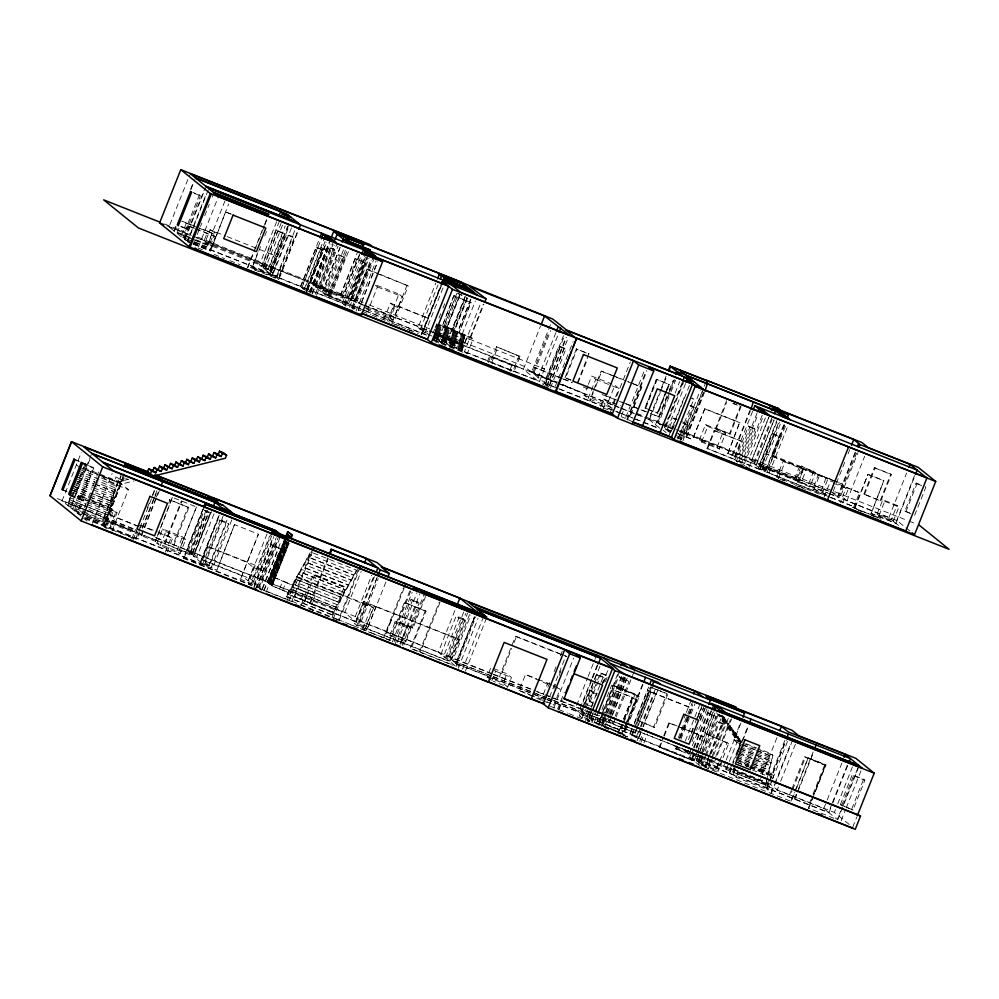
<?xml version="1.0" encoding="UTF-8"?>
<svg xmlns="http://www.w3.org/2000/svg" width="999" height="999" viewBox="0 0 999 999"><rect width="100%" height="100%" fill="white"/><g stroke="black" fill="none" stroke-linecap="round" stroke-linejoin="round"><path stroke-width="0.75" stroke-dasharray="5 3.75" d="M461.076 351.486L464.523 335.514L440.671 326.074M733.978 767.582L732.904 772.065L765.396 784.927L772.776 755.157M737.587 752.622L740.284 742.294M70.342 496.653L67.745 505.407L82.105 511.151M106.119 520.591L116.908 484.103M190.222 237.512L173.988 230.931L168.993 226.898L189.623 175.087M85.09 513.461L70.267 507.442L62.075 500.824L81.381 452.297M173.988 230.931L176.286 225.175M190.597 189.198L193.469 181.993M176.086 226.923L174.363 231.231L184.565 239.473L191.771 242.332M190.971 189.498L194.98 179.42M84.091 509.79L106.98 518.918L108.117 515.072L69.743 499.887L70.167 497.852L85.951 504.158M67.895 505.531L69.743 499.887M85.277 463.536L86.264 464.335L74.201 494.642L73.214 493.843L85.277 463.536L81.019 461.85M193.132 239.61L177.098 232.979L179.196 227.71M70.267 507.442L91.221 454.782M89.898 459.353L70.642 507.742L80.981 516.096M181.556 235.127L186.276 223.264L181.818 221.129L197.74 227.297M86.963 498.701L78.434 495.329L72.802 509.49L108.129 523.963L113.761 509.802L92.657 500.949M199.35 194.93L200.412 195.792L187.125 229.183L186.064 228.309L199.35 194.93L193.057 192.445M78.434 495.329L79.633 496.291L74.001 510.464L85.377 514.96M192.42 241.446L183.004 237.3L187.712 225.437L194.718 228.209M92.557 467.257L93.694 468.181L81.194 499.575L80.07 498.663L92.557 467.257L81.219 462.774M184.016 238.112L188.736 226.261L187.712 225.437M184.565 239.473L205.182 187.662M191.558 243.356L184.915 239.772L205.544 187.949M81.094 514.473L76.911 512.812L82.555 498.651L83.616 499.512L77.972 513.673L80.757 514.772M187.263 241.658L206.156 194.168M208.192 190.097L187.575 241.92L191.87 243.619M81.543 514.672L83.804 508.978M84.378 507.554L86.076 503.296M88.337 497.602L90.035 493.331M92.87 486.213L96.266 477.672M96.841 476.248L98.539 471.978M197.265 234.528L201.848 223.014M204.72 215.821L209.303 204.308M212.163 197.115L213.886 192.795M198.439 246.89L218.481 196.516M207.867 231.231L212.312 233.366L207.592 245.23L203.147 243.094L207.867 231.231L199.176 227.859M92.32 523.376L112.175 473.514M224.987 200.899L207.717 244.28L205.132 242.195L210.065 229.82L225.749 236.026M124.288 477.909L123.077 480.944L115.984 476.96L114.773 479.995L117.782 482.417L116.071 488.186L96.029 480.182M214.323 235.964L215.347 236.788L210.627 248.651L209.603 247.827L214.323 235.964L196.116 228.759M123.826 476.585L106.269 520.716L103.297 518.319L119.843 476.735M231.381 214.161L225.624 211.888L210.489 250.986L228.659 203.983M103.796 518.668L121.641 473.838M109.828 509.315L115.36 489.985M120.23 478.633L121.029 476.61M103.197 525.986L123.913 473.751M122.702 477.559L105.707 520.267L192.083 554.445L209.078 511.75M108.117 515.072L108.541 513.036M106.556 528.696L104.158 526.76L121.254 483.816M106.93 523.001L112.562 508.828M115.971 511.875L117.02 512.724L111.389 526.898L110.327 526.036L115.971 511.875L71.304 494.006M111.9 531.131L128.421 489.61L120.292 483.029L100.712 475.287L108.841 481.855L128.421 489.61M131.743 538.861L135.502 529.42M133.017 539.885L136.763 530.444M147.39 507.754L149.088 503.484M152.485 494.942L154.758 489.248M139.872 527.922L151.96 497.552M152.535 496.103L155.994 487.425M139.798 531.705L136.651 539.622L135.689 538.836L138.312 532.242M138.836 530.931L140.409 526.972L141.371 527.747M142.145 527.847L158.254 487.35M142.445 528.209L153.771 499.75M154.333 498.326L157.168 491.208M247.402 267.557L264.011 225.811M264.585 224.375L266.883 218.619M141.046 535.452L155.782 498.451M156.344 497.027L158.616 491.333M247.764 267.844L254.633 250.574M255.207 249.126L262.075 231.855M262.65 230.419L264.373 226.099M264.947 224.663L267.233 218.906M141.421 535.751L159.553 490.209M365.472 257.205L346.004 306.131L342.295 303.134L252.21 267.495L257.617 252.847M252.21 267.495L261.363 244.48M264.797 235.839L266.521 231.531M276.611 221.716L259.428 264.897L261.763 266.783L268.444 269.43L282.992 232.867L276.311 230.22L261.763 266.783M261.376 266.471L279.133 221.853M168.769 502.959L169.917 500.074L169.143 499.45L188.836 507.567L173.913 545.079L173.127 544.443L188.062 506.93M288.524 225.649L269.63 273.139L262.962 267.757L277.51 231.206L276.311 230.22M263.299 268.019L281.056 223.414M172.39 497.315L155.382 541.283L172.39 497.315L196.466 506.993L179.083 550.661L196.466 506.993M268.444 269.43L265.746 267.245L282.929 224.063M156.893 543.119L162.537 528.958L182.467 536.838L185.714 539.472L180.082 553.633L160.152 545.754L156.893 543.119L176.823 551.011L180.082 553.633M268.069 269.118L285.252 225.949M160.152 545.754L165.784 531.58L162.537 528.958M277.198 276.498L270.741 273.951L286.551 234.216L293.007 236.775L277.198 276.498L269.655 270.404L284.203 233.841L282.992 232.867M269.98 270.667L287.737 226.049M270.741 273.951L270.217 273.514L288.536 227.46M205.132 242.195L272.44 268.931L277.098 256.343M164.448 543.506L181.431 500.811M164.997 543.956L181.993 501.261M291.458 227.909L272.552 275.412L272.028 274.987L287.837 235.252L286.551 234.216M165.397 552.172L171.291 537.35L158.679 532.355M276.673 276.074L295.005 230.02M167.208 551.848L172.565 538.374L171.291 537.35M374.588 257.467L353.971 309.29L349.95 306.044L278.484 277.535L294.293 237.812L293.007 236.775M279.008 277.972L297.914 230.469M279.333 278.221L298.226 230.732M176.823 551.011L182.467 536.838M271.716 535.901L251.885 585.714L183.991 558.453L183.391 557.966L203.784 506.73M188.062 551.198L204.345 510.277L208.679 511.988L192.395 552.909L188.062 551.198L186.813 550.187L203.247 508.916M183.991 558.453L204.383 507.217M192.083 554.445L189.435 552.297L205.719 511.388L204.345 510.277M190.047 552.797L207.03 510.089M192.395 552.909L191.146 551.898L207.58 510.626M213.961 513.911L196.978 556.605L193.769 554.02L210.052 513.099L208.679 511.988M300.424 286.576L319.33 239.073M210.989 512.212L193.431 556.331L200.899 562.375L209.503 565.771L226.723 522.514L218.119 519.105L200.899 562.375M300.711 286.8L316.483 247.178L322.29 249.475L323.226 250.225L307.455 289.86L310.214 292.083L327.073 249.688L321.266 247.39L304.395 289.785L301.648 287.562L317.42 247.927L316.483 247.178M194.38 554.507L211.363 511.813M301.873 287.737L320.766 240.247M304.058 289.51L324.101 239.136M325.137 241.371L306.531 289.111L322.29 249.475M306.206 291.246L323.077 248.851L321.266 247.39M306.581 291.546L326.049 242.607M307.68 290.035L326.573 242.545M200.362 561.938L218.494 516.396M219.268 515.197L201.661 559.44L209.503 565.771M207.829 546.815L247.015 562.325L253.409 567.482L262.65 571.141L255.394 565.284L206.968 546.116L207.829 546.815L202.535 560.139L241.721 575.649L248.102 580.806L257.342 584.465L250.087 578.608L178.709 550.362M309.465 291.983L329.52 241.608M313.386 285.377L328.683 246.928L333.903 248.988L318.606 287.437L313.386 285.377L312.5 284.653L329.108 242.919M309.865 291.808L329.345 242.869M223.027 516.296L203.771 564.697L202.735 563.861L219.955 520.591L218.119 519.105M310.714 292.982L330.182 244.043M312.013 293.544L330.132 248.089L328.683 246.928M312.387 293.843L332.43 243.469M204.42 565.222L223.676 516.833M315.959 287.45L333.142 244.268M315.272 294.28L334.69 245.267M208.966 565.347L227.098 519.805M316.521 295.279L337.138 243.469M359.727 254.795L342.545 297.977L320.055 288.611L335.352 250.162L333.903 248.988M320.879 289.273L338.062 246.091M231.818 519.855L212.562 568.256L211.338 567.257L228.559 524L226.723 522.514M322.115 292.42L339.86 247.802M340.284 247.103L323.102 290.272L329.258 295.254L347.59 249.201M343.831 256.718L328.446 295.367L323.177 293.281L338.561 254.633L343.831 256.718L345.092 257.742L329.707 296.391L427.622 335.427M364.46 310.564L324.438 294.305L339.822 255.657L338.561 254.633M325.474 295.142L343.793 249.076M234.503 524.55L216.958 570.179L234.503 524.55L258.404 534.203L240.397 579.457L258.404 534.203M328.446 295.367L327.734 294.792L346.066 248.739M330.394 296.94L348.713 250.886M312.5 284.653L342.907 296.691L340.559 294.792L357.167 253.047M355.294 258.654L340.834 295.005L349.638 298.489L364.098 262.138L355.294 258.654L365.384 263.174L350.911 299.525L342.108 296.041L356.581 259.69M359.428 254.545L342.545 297.977M342.295 303.134L361.188 255.644M343.831 304.383L363.886 254.008M345.03 305.344L365.072 254.97M363.024 304.545L351.461 299.962L348.751 297.777L364.785 257.48M367.033 256.893L349.051 303.234L367.382 257.18M351.461 299.962L368.069 258.229M349.575 307.13L369.056 258.192M378.484 273.689L367.02 269.143L354.22 301.311L365.347 306.169M351.798 307.53L370.704 260.04M352.048 309.116L371.528 260.19M355.319 302.197L368.119 270.03L367.02 269.143M352.984 308.491L373.201 257.742M248.102 580.806L253.409 567.482M266.995 533.966L247.74 582.367L250.324 584.452L269.58 536.063M356.119 311.026L376.173 260.652M250.087 578.608L255.394 565.284M358.142 310.414L377.035 262.912M358.379 310.602L377.859 261.676M250.924 584.939L271.316 533.703M279.146 535.264L258.179 587.936L254.245 584.74L273.501 536.351M253.821 587.275L273.651 537.462M254.146 587.549L271.278 544.492L280.457 548.726L263.886 590.347M255.619 588.736L272.752 545.679L271.278 544.492M255.844 588.911L276.236 537.674M257.292 587.212L276.548 538.823M366.321 307.992L389.735 317.257L393.032 319.93L368.244 310.115L377.472 286.95L374.163 284.278M258.991 587.699L278.246 539.31M261.526 590.322L259.59 588.761L280.544 536.101M262.088 588.898L281.343 540.509M262.412 589.16L278.983 547.539M264.111 590.534L285.065 537.874M283.916 541.271L267.682 582.205L271.928 585.514M284.653 540.009L268.244 582.405M285.077 540.097L268.232 582.654L269.255 583.229M268.281 582.679L285.264 540.247M268.694 583.029L285.489 540.684M285.677 540.584L268.843 582.892M266.121 592.17L286.513 541.258L269.718 583.603L269.068 583.329L285.914 541.021M269.118 583.366L286.101 540.921M286.75 541.695L269.905 584.003L270.979 584.615L287.774 542.27M269.955 584.04L286.938 541.595M270.367 584.378L287.35 541.933L270.554 584.278M270.791 584.715L287.575 542.37M288.561 541.296L271.204 585.052L271.815 585.289L288.611 542.944M270.741 584.677L271.391 584.952L288.224 542.644M288.411 543.044L271.628 585.389L272.228 585.626L289.061 543.319L272.19 585.589M271.778 585.739L274.937 577.822L282.804 580.806L293.656 585.576L290.497 593.493L271.778 585.739L290.497 593.493M383.791 319.817L390.422 303.172L428.171 318.281L395.429 305.319L388.798 321.978M279.645 588.723L282.804 580.806M387.45 320.954L393.531 305.682L390.422 303.172M389.735 317.257L398.951 294.081L375.537 284.815M282.63 590.521L285.789 582.592L274.937 577.822M392.058 322.764L402.26 296.753L398.951 294.081M407.13 285.015L394.33 317.183L395.429 318.069L408.229 285.901L379.92 274.25M357.542 569.405L332.255 614.934L286.176 596.59L287.262 593.881L333.329 612.237L334.702 609.765L335.776 607.067L289.997 588.948L287.55 594.118L333.329 612.237M335.776 607.067L290.297 589.185L291.371 586.475L337.437 604.832L338.524 602.135L292.732 584.015L291.371 586.475M340.184 599.899L338.811 602.372L293.032 584.253L294.106 581.543L340.184 599.899L341.258 597.202L295.479 579.083L294.106 581.543M286.8 601.323L296.853 576.61L342.919 594.967L345.367 589.797L299.588 571.678L296.853 576.61M347.028 587.574L345.666 590.034L299.887 571.915L300.961 569.218L347.028 587.574L348.114 584.865L302.322 566.745L300.961 569.218M289.011 601.198L298.226 578.059L296.591 576.748L371.665 606.455L373.301 607.779L364.086 630.906M349.775 582.629L348.401 585.102L302.622 566.982L303.696 564.285L349.775 582.629L350.849 579.932L305.07 561.813L303.696 564.285M352.51 577.697L351.149 580.169L305.357 562.05L306.443 559.353L352.51 577.697L353.584 574.999L307.804 556.88L306.443 559.353M355.257 572.764L353.883 575.237L308.104 557.117L309.178 554.408L355.257 572.764L356.331 570.067L310.552 551.947L309.178 554.408M291.845 601.248L312.799 548.588M294.255 596.391L297.415 588.473L304.508 591.158L315.147 595.841L311.988 603.758L294.255 596.391L311.988 603.758M312.337 551.985L292.52 601.798L259.59 588.761M301.348 599.075L304.508 591.158M301.099 605.194L313.274 574.6L344.268 586.863L345.529 587.874L333.354 618.468L301.099 605.194L302.347 606.206L314.523 575.611L313.274 574.6M304.895 601.073L308.054 593.156L297.415 588.473M441.483 285.477L423.726 330.095L425.599 331.618L420.254 329.495L418.057 327.722L435.814 283.104M385.889 582.017L367.769 627.559L358.716 623.988L356.356 622.065L310.277 603.833L309.653 603.334L327.784 557.792M310.277 603.833L328.396 558.291M420.254 329.495L438.012 284.877M421.141 334.603L440.646 285.577M431.768 335.964L422.739 331.506L441.071 285.452M421.553 334.94L441.058 285.901M424.887 333.241L443.356 287M432.979 333.167L434.602 329.096M435.152 327.734L436.888 323.763M439.023 317.994L440.721 313.736M442.982 308.054L444.667 303.796M453.883 295.667L442.395 325.886L453.883 295.667L471.041 302.622L459.14 332.517L470.629 302.297M435.939 342.744L439.51 333.766L441.508 335.377L457.28 341.608L454.72 348.027M442.807 337.512L440.134 335.314L456.743 293.569M444.193 325.637L457.105 293.194L467.045 297.602L454.133 330.045L444.193 325.637L454.133 330.045M438.436 343.069L441.508 335.377M445.342 326.561L458.241 294.118M332.255 614.934L333.042 612M459.84 294.168L442.657 337.35M440.634 342.732L459.99 294.343M467.082 298.164L449.325 342.782L443.131 337.774L460.314 294.593M332.093 617.457L344.268 586.863M295.479 579.083L341.558 597.439L342.919 594.967M464.935 296.566L448.326 338.299L450.849 340.334M555.894 332.642L536.95 380.269L461.863 350.549L448.264 339.573L464.872 297.827M452.984 329.121L465.896 296.678M358.304 569.892L338.486 619.705L390.172 640.434L410.114 590.072M339.148 620.254L358.978 570.429M470.629 299.126L452.297 345.179L449.65 343.044L467.407 298.426M373.289 577.447L355.731 621.565L344.73 612.674L361.163 571.403M470.866 299.363L452.535 345.417L456.431 348.564L475.337 301.074M452.222 347.702L455.282 340.01L457.28 341.608M464.635 335.602L461.663 349.987L433.504 338.798M492.22 673.713L361.251 621.353L355.294 616.533L371.715 575.262M461.188 351.573L467.132 336.638L464.81 334.765L458.866 349.7L461.188 351.573L467.17 353.946L473.114 339.011L470.804 337.138L438.174 324.213M461.863 350.549L480.806 302.922M374.275 606.056L375.774 607.255L366.945 629.432L356.918 625.461L354.732 623.701L363.549 601.523L458.316 639.023L459.003 639.585L450.174 661.75L365.447 628.221L374.275 606.056L459.003 639.585M356.356 622.065L374.475 576.523M466.258 353.209L464.423 351.723L483.366 304.096M470.804 337.138L483.791 304.495M356.918 625.461L365.734 603.284L363.549 601.523M367.769 627.559L359.74 621.078L377.297 576.96M358.716 623.988L376.848 578.433M361.251 621.353L378.246 578.658M362.45 629.582L371.665 606.455M487.362 361.725L489.56 356.206L511.938 365.072L512.899 365.834L510.701 371.353M488.324 362.5L490.509 356.98L489.56 356.206M496.578 346.79L490.509 362.038L491.545 362.887L513.936 371.74L520.004 356.493L496.578 346.79L520.004 356.493M491.545 362.887L497.614 347.64M383.591 637.562L403.421 587.737M386.151 632.255L391.133 619.73L407.192 626.073L410.926 629.095L405.944 641.633L389.885 635.277L386.151 632.255L402.21 638.611L405.944 641.633M404.083 588.286L384.265 638.099L372.989 633.641M389.885 635.277L394.88 622.752L391.133 619.73M389.498 639.897L404.395 602.472L425.324 610.751L425.999 611.288L411.101 648.726L418.868 651.798M425.574 596.515L412.974 628.184L398.289 622.377L410.889 590.696M392.295 642.17L412.125 592.357M394.118 641.77L411.001 599.313L417.619 601.935L419.056 603.084L402.16 645.541M394.98 644.33L412.437 600.474L411.001 599.313M397.24 642.407L417.07 592.594M399.975 643.768L419.792 593.943M402.21 638.611L407.192 626.073M400.736 644.392L417.619 601.935M509.752 370.579L511.938 365.072M518.956 355.656L512.887 370.904L513.936 371.74M403.858 645.029L423.688 595.204M412.974 628.184L412.187 627.547L425.362 594.442M425.324 610.751L410.427 648.176L453.971 665.409M536.95 380.269L523.351 369.28L540.534 326.099M419.493 651.76L439.31 601.947M439.985 602.484L420.154 652.31L453.184 665.371M550.449 324.775L531.543 372.277L434.702 333.841M530.931 371.778L555.432 382.155L532.579 373.102L549.163 331.431M553.983 386.763L545.491 383.404L533.541 373.738L550.699 330.607M550.424 387.974L565.834 349.263L564.423 348.114L558.878 345.916L543.468 384.64L539.497 381.431L558.453 333.803M549.013 386.838L544.58 383.254L563.486 335.751M440.934 654.283L456.193 615.946L462.874 618.581L447.614 656.917L440.934 654.283L438.336 652.172L455.319 609.477M545.491 383.404L564.398 335.901M544.892 385.789L560.302 347.065L558.878 345.916M546.578 386.113L566.046 337.175M547.065 386.513L566.545 337.575M549.25 385.502L568.156 338.012M549.587 385.402L564.423 348.114M474.662 617.582L455.407 665.971L443.568 656.418L458.828 618.081L456.193 615.946M447.614 656.917L446.303 655.868L463.861 611.738M555.369 386.263L560.514 373.301M562.812 367.545L569.105 351.723M569.68 350.274L573.114 341.646M448.888 656.031L465.884 613.336M450.187 657.08L467.744 612.949M462.874 618.581L465.509 620.716L449.488 661.188L354.732 623.701M491.87 676.023L451.473 660.052L469.605 614.497M565.034 377.659L576.386 348.838L588.898 353.821M487.787 676.011L456.081 663.473L452.634 660.676L470.754 615.134M571.078 380.257L565.559 378.072L576.997 349.325L576.386 348.838M483.641 616.47L462.687 669.13L455.731 663.511L474.425 616.545M456.081 663.473L474.775 616.508M456.056 666.508L475.874 616.695M458.216 668.256L478.034 618.443M577.459 382.567L588.811 353.746L589.41 354.233L576.997 349.325M577.971 382.992L587.699 358.554M465.334 671.278L486.863 617.195M611.326 407.692L607.267 404.395L614.885 385.252L618.943 388.536L611.326 407.692L588.124 398.514L584.065 395.217L587.874 385.651M588.411 384.278L591.683 376.074L611.975 384.103M588.124 398.514L595.754 379.358L591.683 376.074M593.294 390.834L589.86 401.173L593.244 392.669M593.856 389.41L601.198 370.979L611.226 374.95M595.504 387L601.71 371.403L601.198 370.979M490.659 679.782L487.162 676.947L490.934 667.444L506.818 673.726L511.488 677.509L507.704 687.012L493.281 681.306M600.724 406.88L603.821 399.088L620.641 405.744M491.833 680.731L495.616 671.228L490.934 667.444M603.071 408.778L606.168 400.986L603.821 399.088M560.089 653.758L515.559 636.138L499.475 676.585L500.249 677.21L511.75 648.326M514.048 642.557L516.346 636.775L515.559 636.138M610.277 412.4L630.319 362.025M507.704 687.012L503.034 683.229L506.818 673.726M621.278 415.984L624.387 408.191M632.292 421.703L625.362 418.369L644.842 369.43M626.798 419.53L646.278 370.592M541.271 700.174L519.168 690.459L525.524 674.475L536.663 678.796M627.409 420.017L646.877 371.079M641.296 386.85L629.445 416.62L629.969 417.045L641.808 387.275L628.408 381.755M656.443 379.233L657.042 379.72L645.604 408.466L644.992 407.979L656.443 379.233L669.467 384.627L667.17 390.384M645.092 408.054L656.53 379.308L669.467 384.627M659.765 428.184L648.875 419.38L660.851 389.273M661.425 387.824L666.033 376.248M649.4 419.805L660.277 392.457M660.851 391.021L666.583 376.623M538.049 679.332L547.802 683.116L541.433 699.1L531.693 695.316M542.807 700.012L544.505 695.741M547.902 687.2L550.736 680.082M554.133 671.54L556.967 664.422M560.364 655.893L563.199 648.776M665.996 391.333L657.417 412.899L658.016 413.386L666.595 391.82M666.57 389.897L668.855 384.14M664.947 394.28L657.504 412.962L650.511 410.164M665.509 392.844L668.943 384.215M655.494 424.737L666.945 395.941M669.243 390.184L673.251 380.119M660.389 423.901L657.067 422.365L674.225 379.245M657.592 422.802L674.775 379.62M561.525 654.333L565.834 656.031L549.737 696.478L550.524 697.102M660.501 425.037L658.466 423.389L670.504 393.169M671.066 391.733L675.649 380.219M553.97 688.436L555.694 684.103M559.14 675.449L562.012 668.219M675.149 393.057L679.72 381.543M664.372 427.322L668.381 417.245M670.666 411.488L674.687 401.423M676.972 395.654L682.13 382.704M682.891 382.267L664.56 428.321L671.778 431.181M553.796 707.979L573.626 658.166M689.397 385.577L670.491 433.079L665.097 428.721L683.428 382.667M685.539 383.566L666.071 432.505L663.224 430.207M677.172 419.717L673.226 418.156L668.069 431.118L670.691 432.155M557.554 709.14L564.26 692.307M558.341 709.777L562.25 699.949M559.265 708.89L562.425 700.948M669.23 435.052L685.064 395.229M672.739 429.183L674.462 424.862M677.921 439.085L693.768 399.263L692.332 398.114M685.052 422.839L679.894 435.801L682.854 438.186L688.011 425.224L682.429 421.79M692.644 406.268L694.055 407.417L681.293 439.485L679.882 438.336L692.644 406.268L689.822 405.157M680.731 439.46L700.212 390.522M591.608 679.208L578.583 711.95L575.124 709.153L587.587 677.846M588.161 676.423L594.393 660.764M594.954 659.34L596.653 655.069M703.196 392.782L686.588 434.528L685.451 433.603L703.783 387.55M704.357 386.113L706.068 381.793M682.779 441.108L702.834 390.734M686.201 436.888L703.958 392.27M686.663 437.25L704.407 392.632M592.17 677.784L597.277 664.972M589.148 712.125L587.462 716.37L580.769 713.723L579.02 712.299L580.719 708.029M582.991 702.334L597.714 665.334M593.219 712.499L589.822 721.028L582.105 717.981L579.245 715.671L582.08 708.553M582.642 707.13L589.435 690.059L597.152 693.119L596.016 695.966M580.769 713.723L584.153 705.232M584.715 703.82L596.528 674.125L604.42 677.747L602.172 683.403M587.462 716.37L581.818 711.812L584.09 706.118M584.652 704.695L594.28 680.494M594.855 679.07L599.949 666.258M583.241 709.427L582.18 712.1L600.312 719.268L604.02 722.265L607.08 714.56M589.822 721.028L581.98 714.685L584.228 709.028M584.79 707.617L593.793 684.989M594.355 683.578L597.727 675.099L596.528 674.125M704.807 408.691L692.582 439.41L704.807 408.691L739.622 422.477L727.859 453.558L754.42 464.06L758.89 467.669L765.971 470.479L779.57 436.301L772.489 433.491L758.89 467.669M582.105 717.981L585.501 709.44M586.063 708.016L592.295 692.369L589.435 690.059M592.582 702.896L589.148 701.161L597.04 681.33M597.602 679.919L600.424 672.827L606.68 675.312L603.296 683.803M590.072 701.91L601.348 673.576L600.424 672.827M588.536 708.416L585.876 715.084L604.02 722.265M591.408 706.468L600.411 683.84M600.973 682.429L603.221 676.773M590.921 708.766L586.962 718.718L579.245 715.671M591.495 707.342L593.194 703.071M591.208 711.088L587.3 720.916L589.622 721.827M627.397 726.161L624.013 734.665L596.328 723.713L588.96 717.757L591.283 711.925M602.547 683.591L608.279 669.23M699.3 440.159L705.494 424.587L723.276 431.63L725.536 433.454L719.342 449.026L701.56 441.995L699.3 440.159L717.07 447.202L719.342 449.026M588.086 721.54L591.995 711.725M605.344 681.718L607.042 677.472M701.56 441.995L707.767 426.423L705.494 424.587M591.533 721.266L594.929 712.724M591.945 722.752L595.916 712.786M593.955 723.226L597.802 713.661M596.328 723.713L599.712 715.209M601.96 709.54L604.782 702.447M607.042 696.79L611.55 685.451L639.235 696.403L627.959 724.75M706.992 448.401L714.173 430.369L740.821 440.921L741.37 441.358L734.19 459.39L706.992 448.401L761.962 470.154L780.856 422.664M611.413 716.845L609.702 721.153L602.16 718.169L600.636 716.932L602.335 712.662M602.897 711.238L617.619 674.238M732.729 403.359L741.046 406.643L730.107 434.128L715.646 428.159L726.585 400.674M623.139 724.337L619.755 732.841L598.176 723.776L613.398 685.514L634.989 694.58L623.713 722.914M707.529 448.838L714.71 430.806L714.173 430.369M600.312 719.268L601.91 715.272M598.201 725.224L619.73 671.141M716.258 428.646L726.61 402.609M599.437 724.799L618.731 676.548L626.261 679.532L628.895 681.668L615.184 716.108M605.406 713.086L614.497 690.259L601.785 723.363L604.845 714.522M602.035 725.262L605.581 716.358M606.705 713.523L621.915 675.287M601.835 726.797L605.382 717.881M607.654 713.124L621.366 678.683L618.731 676.548M553.883 700.574L605.806 721.116L608.079 715.421M608.641 713.998L623.938 675.574M604.52 727.085L609.053 715.696M609.615 714.273L624.338 677.26M610.426 714.223L625.162 677.222M717.07 447.202L723.276 431.63M610.664 715.421L625.948 676.997M611.987 715.409L626.261 679.532M609.702 721.153L608.166 719.917L610.252 720.741L611.95 716.47M612.512 715.047L627.247 678.046M636.575 728.396L651.073 691.957L635.389 733.004L613.286 724.05L612.337 723.288L614.622 717.544M613.286 724.05L615.546 718.356M616.121 716.932L631.98 677.085M632.542 675.661L634.24 671.39M730.107 434.128L729.495 433.641L740.434 406.156L733.503 403.409M727.859 453.558L739.622 422.477M619.755 732.841L618.493 731.817L621.316 724.737M623.576 719.068L633.728 693.556M621.64 724.475L619.717 730.456L621.99 724.75M623.726 718.98L632.429 697.364L614.497 690.259M624.263 719.043L632.429 697.364M636.513 699.849L632.117 697.901L636.513 699.849L624.762 729.357L620.866 727.821L623.663 720.791M624.225 719.38L632.617 698.301M732.167 455.069L749.912 410.452M624.013 734.665L622.102 733.116L624.924 726.036M625.486 724.625L637.325 694.867L612.412 685.002M732.617 455.432L750.374 410.814M624.762 729.357L626.51 723.338M627.06 721.927L636.013 699.437M623.826 731.393L627.222 722.851M627.797 721.428L643.081 683.004M624.2 731.705L627.609 723.164M628.171 721.74L642.894 684.727M752.597 411.338L733.641 458.953L735.002 460.052L740.184 462.1L753.696 428.134L748.513 426.073L735.002 460.052M757.042 413.186L737.574 462.125L736.35 461.138L749.862 427.172L748.513 426.073M640.484 728.358L637.087 736.887L629.957 733.978L632.217 728.283M634.49 722.589L648.651 687.012M630.169 734.153L633.566 725.624M634.128 724.2L647.702 690.084L655.906 693.855L642.894 726.56M740.184 462.1L739.272 461.363L758.166 413.861M654.545 727.522L637.075 720.291L650.337 686.987L667.007 693.593L653.758 726.885L654.545 727.522L667.794 694.218L650.337 686.987M697.614 750.661L693.618 760.676L632.18 735.776L631.455 735.189L634.29 728.084M634.852 726.66L648.988 691.121L647.702 690.084M637.861 720.916L651.111 687.624M632.18 735.776L636.151 725.811M636.713 724.387L651.448 687.387M753.696 428.134L755.044 429.22L741.533 463.186L736.35 461.138M634.902 732.604L636.013 729.807M762.225 415.247L742.756 464.173L745.017 466.009M744.367 463.811L763.273 416.321M637.087 736.887L636.5 736.413L639.897 727.871M640.459 726.448L655.182 689.435M641.046 726.935L654.62 692.819M774.05 420.005L756.293 464.622L749.125 458.803L765.734 417.058M637.137 740.759L641.196 730.581M709.14 755.606L704.607 766.995L697.764 761.463L638.711 738.199L640.634 732.242M638.711 738.199L642.682 728.234M643.244 726.81L657.966 689.809M639.76 741.196L642.794 733.566M768.693 417.545L751.51 460.726L829.682 491.658M748.975 467.307L769.018 416.933M641.046 742.182L644.58 733.266M771.727 418.119L753.97 462.737L799.163 480.744L803.958 467.732L798.875 480.507M754.42 464.06L772.177 419.443M643.98 742.869L647.527 733.953M829.182 491.221L759.702 463.723L757.317 461.788L773.925 420.055M759.702 463.723L776.885 420.542M758.541 467.395L777.397 420.492M761.962 470.154L759.939 468.531L773.538 434.353L772.489 433.491M760.251 468.781L778.583 422.714M765.971 470.479L761.513 466.87L779.395 422.152M765.621 470.192L783.953 424.138M784.652 425.075L772.577 455.432L784.365 424.837M829.232 496.815L769.13 473.026L767.02 471.328L780.619 437.15L779.57 436.301M767.332 471.578L786.225 424.088M702.859 756.83L699.45 765.384L694.168 761.126L659.765 747.502L659.215 747.065L663.199 737.037M663.773 735.614L668.905 722.727L691.832 731.805M659.765 747.502L663.748 737.487M664.323 736.051L669.455 723.176L668.905 722.727M769.13 473.026L788.024 425.537M778.421 478.621L785.014 462.05L783.353 460.701L776.76 477.285L819.63 494.243L826.223 477.672L827.884 479.021L821.29 495.591M684.04 718.169L685.726 713.898M686.301 712.474L690.821 701.111M678.246 737.911L687.3 715.172M687.861 713.748L692.394 702.372M679.195 738.661L688.249 715.883M688.823 714.46L692.782 704.495M707.092 708.666L688.96 754.208L675.961 749.063L676.585 745.853M679.932 737.449L688.86 715.022M689.422 713.611L691.645 708.004L648.988 691.121M675.961 749.063L677.085 746.253M680.431 737.849L689.36 715.421M689.909 714.01L691.645 708.004M680.868 739.322L690.509 715.134M691.071 713.711L695.029 703.746M675.474 748.663L681.33 750.986L682.467 748.139M685.302 741.021L694.355 718.244M694.929 716.82L699.462 705.431M688.448 739.585L692.981 728.196M695.242 722.502L701.473 706.842M691.42 732.604L693.119 728.333M697.077 718.393L702.16 705.594M691.408 733.603L693.106 729.345M697.639 717.956L701.61 707.991M699.213 718.231L703.733 706.867M699.375 718.318L703.346 708.353M794.555 478.921L799.637 466.146M734.777 767.944L733.079 772.215L729.869 769.617L687.075 752.684L688.211 749.837M700.099 719.942L704.632 708.553M801.186 466.083L795.516 480.332L797.414 481.868L809.939 486.825L815.609 472.577L801.186 466.083L815.609 472.577M688.611 750.149L687.474 752.996L688.96 754.208M692.007 741.608L693.706 737.337M696.54 730.232L697.664 727.384M700.499 720.267L705.594 707.454M799.163 480.744L759.64 465.109L761.65 466.733L796.565 480.544L801.648 467.769L832.367 479.932M797.414 481.868L803.084 467.619M694.08 753.521L691.808 759.215L689.597 757.417L692.994 748.888M693.556 747.464L708.291 710.451M693.556 749.437L690.197 757.904L828.933 812.736L837.337 819.517L840.733 810.976M694.118 748.026L708.166 712.737L715.734 716.295L702.247 750.174M796.565 480.544L801.198 482.392L806.28 469.605M691.545 759.003L693.793 753.358M696.041 747.714L709.515 713.835L708.166 712.737M696.34 747.826L711.076 710.826M692.207 759.527L696.166 749.562M696.74 748.139L711.463 711.138M698.176 749.225L712.886 712.262M694.168 761.126L713.998 711.288M699.612 751.673L696.403 760.364L714.372 715.197M700.187 750.249L715.471 711.812M697.764 761.463L701.685 751.585M813.71 471.041L808.041 485.289L809.939 486.825M698.413 761.987L701.248 754.869M701.81 753.446L717.669 713.598M698.401 764.535L702.934 753.146M703.496 751.723L719.355 711.875M702.921 756.168L700.074 763.336L715.833 769.567L718.094 771.39L721.503 762.799M705.132 751.123L717.057 721.166L723.264 723.626L724.637 724.725L707.604 767.532M700.823 766.495L704.794 756.518M705.369 755.082L718.431 722.277L717.057 721.166M720.853 716.508L723.026 717.369L722.489 718.718L724.662 719.58L724.125 720.941L728.758 723.788L726.585 722.926L727.122 721.578L724.949 720.716L725.486 719.367L720.853 716.508L721.39 715.159M723.313 718.506L723.85 717.157L721.678 716.295L722.215 714.934M702.21 765.734L705.744 756.555M706.181 755.781L722.04 715.921M826.66 494.68L812.799 488.748L818.468 474.5L835.164 481.555M813.873 489.61L819.542 475.362M709.715 754.183L724.437 717.182M724.799 717.482L704.982 767.294L791.345 801.473L795.941 789.909M705.669 767.844L709.078 759.29M711.338 753.583L723.264 723.626M738.036 738.411L735.564 736.425L737.737 737.287L737.2 738.636L741.845 741.483L739.66 740.621L740.209 739.272L738.036 738.411L738.573 737.062L736.4 736.201L736.937 734.852L734.764 733.99L735.301 732.642L733.129 731.78L733.666 730.419L731.493 729.57L732.03 728.209L729.857 727.347L730.394 725.998L725.761 723.151L726.298 721.802M707.854 769.617L712.961 756.805M713.523 755.381L728.246 718.381M729.857 727.347L727.397 725.361L727.934 724.013L725.761 723.151M715.696 756.668L730.419 719.667M610.252 720.741L608.953 719.692L714.685 761.5L731.68 718.793M731.493 729.57L729.033 727.572L729.57 726.223L727.397 725.361M733.129 731.78L730.656 729.782L731.206 728.433L729.033 727.572M823.95 497.477L830.544 480.906L860.351 493.031L846.29 487.462L840.246 502.659M715.833 769.567L719.255 760.976M728.683 743.481L705.194 733.566L728.683 743.481L718.893 768.056L717.382 766.832L719.105 762.499M719.68 761.051L727.16 742.257M734.764 733.99L732.292 731.992L732.841 730.644L730.656 729.782M736.4 736.201L733.928 734.215L734.465 732.854L732.292 731.992M755.469 749.937L736.937 742.432L733.728 739.834L740.521 722.764M725.624 761.513L723.363 767.195L726.173 769.48L765.571 785.064L765.933 783.566L733.441 770.716L734.34 767.869L738.573 769.542M726.186 760.089L740.921 723.076M833.154 491.371L845.753 459.702M848.039 453.946L849.762 449.625M726.173 769.48L736.937 742.432M739.372 739.497L738.835 740.846L741.295 742.831L733.728 739.834M828.733 493.281L837.424 496.728L855.156 452.147M914.535 475.599L895.628 523.089L888.885 517.644L837.886 497.09L855.619 452.51M729.869 769.617L732.13 763.923M732.692 762.499L740.621 742.569M739.21 746.777L740.459 742.444L738.161 740.584M739.385 746.927L739.023 748.426M729.282 773.126L731.543 767.432M732.105 766.008L747.964 726.161M838.76 497.814L856.518 453.196M729.682 773.451L733.079 764.922M737.612 753.533L739.31 749.262M742.719 740.721L748.938 725.062M909.877 530.968L897.09 520.641L846.952 500.799L840.771 495.804L857.954 452.622M735.326 769.143L733.079 774.799L736.238 777.359L768.044 789.934L771.977 780.032M842.806 502.909L848.301 489.098L846.29 487.462M736.238 777.359L739.06 770.279M846.952 500.799L864.709 456.181M853.521 507.579L859.565 492.395M854.307 508.229L867.981 474.35L883.803 480.606L871.153 513.548L895.978 523.376L899.412 526.148M830.669 497.527L855.331 507.292L867.981 474.35M863.86 494.068L874.412 467.569L890.746 474.038L891.358 474.537L880.818 501.023L863.86 494.068L880.818 501.023M864.472 494.555L875.012 468.069L874.412 467.569M831.93 803.858L828.533 812.399L823.775 808.566L766.695 785.976L759.902 780.481L761.6 776.211M762.162 774.787L777.459 736.363M752.197 769.942L767.919 776.235L772.964 755.294L770.654 753.433L757.941 748.401M871.153 513.548L883.803 480.606M766.832 780.719L765.933 783.566M767.132 781.717L764.872 787.374L768.044 789.934M769.38 776.061L770.504 773.226L754.607 766.945M766.695 785.976L769.53 778.858M770.092 777.434L784.814 740.434M880.206 500.536L890.746 474.038M766.733 787.949L768.993 782.254M769.567 780.831L785.426 740.983M767.145 788.273L769.405 782.579M769.979 781.156L786.4 739.884M877.097 513.998L882.766 499.75L897.027 505.394L898.938 506.943L893.268 521.191L879.008 515.546L877.097 513.998L891.358 519.642L897.027 505.394M772.539 778.621L773.676 775.786L770.504 773.226M849.262 824.475L834.34 812.424L777.259 789.834L770.454 784.34L772.152 780.069M772.726 778.646L788.011 740.209M879.008 515.546L884.677 501.298L882.766 499.75M770.966 793.256L774.375 784.715M774.937 783.291L790.796 743.443M771.34 793.556L792.869 739.472M777.259 789.834L778.383 786.987M780.656 781.293L795.379 744.28M888.885 517.644L906.642 473.026M895.978 523.376L914.884 475.886M791.27 790.496L789.585 794.704L790.371 795.341L792.045 791.121M791.82 789.085L804.694 756.743L825.536 765.309L813.785 794.842M792.607 789.722L805.481 757.367L804.694 756.743M910.876 513.811L904.919 511.063L916.071 483.041L921.103 485.027M905.843 511.825L917.007 483.791L916.071 483.041M790.971 801.173L794.417 792.494M795.004 791.046L808.228 757.791L825.973 764.972L813.885 795.329M796.515 788.461L808.228 757.791M794.48 798.925L797.876 790.384M798.438 788.96L813.174 751.96M794.892 799.262L797.152 793.568M797.714 792.145L813.573 752.284M914.647 515.297L925.811 487.275L924.874 486.513M810.763 799.837L809.64 802.647L810.426 803.283L813.223 796.24M812.999 794.205L824.749 764.672M812.949 796.478L808.341 808.041L836.25 819.242M813.523 795.029L825.599 764.672M808.715 808.341L813.311 796.777M823.775 808.566L826.61 801.448M827.184 800.024L841.907 763.024M832.492 802.434L847.214 765.434M828.933 812.736L832.329 804.195M832.904 802.771L847.627 765.758M834.34 812.424L835.476 809.577M837.736 803.883L852.459 766.87M840.384 804.582L852.259 774.725L863.611 779.208L864.872 780.231L852.996 810.089L840.384 804.582L852.996 810.089M841.645 805.606L853.533 775.748L852.259 774.725M842.994 805.281L858.291 766.857M837.699 819.817L859.227 765.734M841.146 820.716L845.678 809.327M846.24 807.904L862.1 768.056M851.722 809.065L863.611 779.208M852.696 827.259L856.667 817.294M286.476 596.828L311.763 551.298M83.516 467.619L119.018 481.668L128.022 479.433M76.399 464.81L79.258 467.12L121.866 483.978L133.878 480.994M651.061 413.861L659.253 416.858L650.574 413.424M285.789 582.592L293.656 585.576M308.054 593.156L315.147 595.841M186.276 223.264L197.852 227.76M199.3 228.321L212.312 233.366M177.098 232.979L193.019 239.161M194.468 239.723L203.147 243.094M194.58 240.172L207.592 245.23M547.639 684.19L525.524 674.475M555.993 687.437L560.164 689.06L553.808 705.044L549.625 703.421M519.168 690.459L530.294 694.78M542.669 700.724L548.239 702.884M458.354 293.694L462.125 295.18M454.295 295.991L471.041 302.622M194.131 193.307L200.412 195.792M330.132 248.089L335.352 250.162M323.077 248.851L328.883 251.149L327.073 249.688M917.007 483.791L922.027 485.776M339.822 255.657L345.092 257.742M277.51 231.206L284.203 233.841M287.837 235.252L294.293 237.812M875.012 468.069L891.358 474.537M317.42 247.927L323.226 250.225M225.936 212.138L231.693 214.423M368.119 270.03L375.274 272.864M376.71 273.426L408.229 285.901M691.345 398.301L693.768 399.263M560.302 347.065L565.834 349.263M773.538 434.353L780.619 437.15M705.257 409.066L740.084 422.839M749.862 427.172L755.044 429.22M868.331 474.637L884.152 480.894M689.834 405.744L694.055 407.417M612.649 375.524L622.677 379.483M601.71 371.403L614.597 376.498M616.033 377.073L626.061 381.031M627.484 381.606L631.793 383.304M633.216 383.866L641.808 387.275M377.472 286.95L402.26 296.753M595.754 379.358L618.943 388.536M715.646 428.159L729.495 433.641M707.767 426.423L725.536 433.454M227.173 236.601L258.803 249.213M259.977 249.575L277.36 256.556M714.71 430.806L741.37 441.358M772.289 455.194L804.245 467.969M393.531 305.682L398.126 307.505L395.429 305.319M801.648 467.769L766.595 454.095L834.09 480.681M833.815 480.507L842.969 484.315L834.44 480.944M438.286 324.313L464.935 334.852M884.677 501.298L898.938 506.943M785.014 462.05L827.884 479.021M188.736 226.261L194.343 228.471M195.742 229.033L215.347 236.788M464.747 335.701L436.588 324.5M467.132 336.638L473.114 339.011M436.401 325.349L464.572 336.538M644.992 407.979L649.225 409.69M648.363 409.565L658.016 413.386M682.754 423.139L688.011 425.224M904.919 511.063L909.952 513.061M833.353 483.179L848.301 489.098M436.226 326.186L464.273 337.287M570.554 379.845L564.947 377.585L565.559 378.072M436.163 327.123L464.21 338.224M181.031 226.323L186.064 228.309M180.844 226.686L187.125 229.183M437.262 328.421L464.023 339.061M562.275 378.471L534.777 367.595L561.675 378.496M563.723 379.046L572.402 382.492M605.706 395.666L624.512 403.109M625.961 403.683L649.125 412.849M435.676 328.708L463.723 339.81M563.124 379.058L571.778 382.48M583.304 387.05L590.509 389.897M602.047 394.468L617.906 400.736M619.343 401.311L623.676 403.022M625.112 403.596L639.535 409.303M640.971 409.865L648.176 412.724M435.502 329.545L463.661 340.746M435.314 330.394L463.486 341.583M164.573 223.963L190.659 234.29M197.914 237.163L363.161 302.56M368.968 304.845L429.845 328.946M438.536 332.38L524.063 366.233L532.579 373.102M435.139 331.231L463.186 342.332M166.808 225.786L191.358 235.502M192.807 236.064L348.751 297.777M434.952 332.068L463.111 343.269M168.993 226.898L190.597 235.439M196.353 237.725L340.559 294.792M364.473 305.12L428.084 330.294M429.533 330.869L462.824 344.006M434.89 333.004L462.937 344.106M606.168 400.986L614.572 404.308M362.812 304.72L318.082 287.013L318.606 287.437M364.248 305.282L432.979 332.48M434.403 333.042L440.134 335.314M636.788 413.386L644.03 416.258M645.479 416.833L661.4 423.126M662.849 423.701L672.989 427.709M680.232 430.581L907.579 520.541M909.028 521.116L916.27 523.988M366.77 306.73L395.429 318.069M434.59 333.753L462.637 344.855M320.055 288.611L314.835 286.538L323.177 293.281M195.991 239.797L265.746 267.245M448.264 339.573L523.351 369.28M676.048 429.632L757.317 461.788M418.057 327.722L427.884 331.73M435.939 334.79L443.131 337.774M558.254 383.266L613.274 405.045M614.71 405.606L619.018 407.317M620.454 407.879L634.79 413.561M637.662 414.685L643.206 416.883M648.751 419.081L657.067 422.365M685.451 433.603L749.125 458.803M434.415 334.59L462.574 345.791L434.528 334.69M533.541 373.738L556.605 382.867M558.041 383.441L612.824 405.119M614.273 405.681L634.452 413.673M635.901 414.248L643.106 417.095M644.542 417.669L648.875 419.38M661.788 424.463L672.989 428.883M490.509 356.98L512.899 365.834M658.466 423.389L672.527 428.958M679.557 431.743L686.588 434.528M830.631 491.795L840.771 495.804M262.962 267.757L269.655 270.404M434.228 335.439L462.387 346.628M422.739 331.506L428.096 333.629M584.065 395.217L607.267 404.395M434.053 336.276L462.212 347.465M183.004 237.3L192.807 241.171M194.206 241.733L209.603 247.827M327.734 294.792L349.051 303.234M433.141 336.513L449.65 343.044M193.818 241.995L210.627 248.651M677.547 433.454L692.582 439.41M727.409 453.184L756.293 464.622M801.198 482.392L827.284 492.707M433.866 337.113L461.913 348.214M665.097 428.721L672.29 431.568M678.034 433.841L693.031 439.772M761.513 466.87L827.934 493.156M829.357 493.718L837.886 497.09M324.438 294.305L329.707 296.391M434.89 338.286L452.297 345.179M193.207 242.907L269.63 273.139M365.896 311.139L426.548 335.14M433.678 337.962L461.85 349.151M184.915 239.772L192.145 242.632M193.594 243.194L270.217 273.514M812.799 488.748L826.997 494.368M272.028 274.987L278.484 277.535M192.982 243.931L210.165 250.724M251.885 267.233L272.552 275.412M559.64 388.998L617.994 412.088M619.417 412.662L642.282 421.703M643.706 422.265L659.402 428.471M193.307 244.181L210.489 250.986M544.58 383.254L557.317 388.286M558.728 388.848L614.21 410.801M615.646 411.376L632.854 418.181M634.303 418.756L641.533 421.615M642.981 422.19L658.89 428.484M759.939 468.531L767.02 471.328M350.899 306.805L360.914 310.764M362.337 311.338L370.916 314.735M372.352 315.297L389.535 322.09M395.279 324.375L399.588 326.074M401.024 326.648L418.269 333.466M432.43 339.073L456.431 348.564M464.423 351.723L539.497 381.431M676.286 435.589L682.854 438.186M301.648 287.562L307.455 289.86M391.645 323.102L398.763 325.924M407.305 329.295L414.435 332.118M433.316 339.635L461.363 350.736M250.324 267.457L277.11 278.059L278.958 279.545L252.173 268.956M830.656 497.377L855.331 507.292M870.803 513.261L895.628 523.089M739.272 461.363L829.22 496.953M433.141 340.472L459.79 351.024M603.521 407.992L610.539 410.764M305.557 290.247L310.214 292.083M677.06 437.225L679.882 438.336M198.127 248.052L202.472 249.775M214.073 254.358L224.575 258.666M230.007 260.677L240.16 264.685M677.072 437.812L681.293 439.485M852.284 507.28L879.282 517.957L881.143 519.468L876.872 517.769M876.747 517.032L855.194 508.503L856.68 509.702M779.844 479.183L787 482.017M795.566 485.414L799.862 487.1M801.285 487.674L805.569 489.373M858.116 510.277L862.424 511.975M871.053 515.397L875.361 517.095M621.253 416.745L625.362 418.369M125.699 478.471L128.534 479.582M73.938 459.041L79.608 461.288M205.719 511.388L210.052 513.099M74.925 459.84L86.264 464.335M82.355 463.686L93.694 468.181M123.077 480.944L115.984 476.96M516.346 636.775L566.608 656.668L565.834 656.031M169.917 500.074L188.836 507.567M621.366 678.683L628.895 681.668M709.515 713.835L715.734 716.295M219.955 520.591L228.559 524M651.573 692.357L692.145 708.403M601.348 673.576L606.356 675.561M79.408 467.232L117.782 482.417M458.828 618.081L465.509 620.716M412.437 600.474L419.056 603.084M272.752 545.679L280.457 548.726M79.957 469.48L95.892 475.899M101.286 477.909L117.208 484.34M718.431 722.277L724.637 724.725M853.533 775.748L864.872 780.231M808.603 758.091L825.973 764.972M597.727 675.099L604.42 677.747M805.481 757.367L825.536 765.309M78.122 470.954L116.496 486.138M77.56 472.877L94.755 479.745M425.999 611.288L404.395 602.472M634.989 694.58L613.398 685.514M733.928 734.215L738.573 737.062M76.985 474.8L115.509 490.097M76.424 476.723L93.469 483.466M94.893 484.028L114.785 491.908M76.561 476.835L93.619 483.591M95.042 484.153L114.935 492.02M614.847 690.546L632.779 697.639M716.558 712.786L736.663 739.984L756.53 747.851M75.849 478.633L114.373 493.943M743.119 743.418L772.964 755.294M75.287 480.556L92.482 487.425M93.756 487.874L113.799 495.866M756.705 750.361L772.427 756.655M314.523 575.611L345.529 587.874M741.52 744.492L755.644 750.087M757.055 750.649L772.602 756.792M739.572 745.291L755.281 751.585M756.518 751.997L772.239 758.291M74.713 482.48L91.771 489.235M93.194 489.797L113.237 497.789M740.796 747.489L771.877 759.789M74.151 484.403L89.922 490.709M95.467 492.832L112.662 499.7M740.259 748.838L754.382 754.432M755.793 754.982L771.34 761.138M740.434 748.975L771.515 761.275M298.214 574.15L344.293 592.507M73.576 486.326L89.211 492.507M90.634 493.069L112.1 501.623L90.784 493.194M73.726 486.438L89.361 492.632M752.796 755.506L738.661 749.912M758.266 757.604L771.153 762.774M592.295 692.369L597.439 694.405M693.269 732.379L703.858 736.787L678.046 726.573M669.455 723.176L676.61 726.011M365.734 603.284L375.774 607.255M738.298 751.41L770.791 764.272M73.014 488.249L88.786 494.555M90.21 495.117L111.526 503.546M298.226 578.059L373.301 607.779M739.173 753.321L770.254 765.621M739.36 753.471L770.441 765.771M72.44 490.159L88.074 496.353M89.498 496.915L110.814 505.344M72.59 490.284L88.224 496.466M89.648 497.027L110.964 505.469M737.399 754.257L751.71 759.989M752.946 760.414L770.079 767.257M71.878 492.082L87.65 498.389M88.923 498.838L110.39 507.392M737.037 755.756L751.348 761.488M752.584 761.9L769.717 768.755M412.187 627.547L397.515 621.74L398.289 622.377M79.633 496.291L89.585 500.237M91.009 500.799L113.761 509.802M61.876 489.36L67.545 491.608M68.956 492.17L73.214 493.843M62.862 490.159L67.108 491.845M736.688 757.254L769.18 770.104M165.784 531.58L185.714 539.472M736.862 757.392L769.355 770.254M83.616 499.512L89.186 501.71M90.572 502.26L117.02 512.724M394.88 622.752L410.926 629.095M70.142 494.73L80.07 498.663M69.855 495.092L81.194 499.575M736.325 758.753L750.624 764.485M751.86 764.897L768.993 771.752M70.742 495.929L109.103 511.113M589.148 701.161L592.907 702.647M637.075 720.291L653.758 726.885M738.711 760.651L748.825 764.647M735.963 760.239L748.85 765.421M750.087 765.833L768.631 773.251M140.447 525.149L157.268 531.805M749.1 766.071L739.76 761.5M750.549 766.633L773.676 775.786M87.225 504.595L108.691 513.149M138.911 525.062L152.934 530.606M158.541 532.829L172.565 538.374M737.012 762.299L748.313 766.77M749.725 767.332L768.094 774.6M737.187 762.437L748.488 766.92M749.912 767.469L768.268 774.737M138.998 526.411L107.917 514.11L138.549 526.635M69.605 499.762L107.967 514.947M586.763 704.645L592.345 706.855M69.031 501.685L83.392 507.43M88.923 509.565L107.405 516.87M495.616 671.228L511.488 677.509M57.193 498.563L86.151 510.027M87.6 510.601L136.838 530.082M355.294 616.533L154.208 536.962L186.813 550.187M62.075 500.824L86.376 510.439M87.8 511.001L136.413 530.244M191.146 551.898L344.73 612.674M68.469 503.608L82.83 509.353M269.493 583.666L270.092 583.903M189.435 552.297L193.769 554.02M288.624 591.42L334.702 609.765M103.297 518.319L137.762 531.955M105.494 520.042L140.172 533.903M83.379 511.6L196.978 556.605M359.74 621.078L438.336 652.172M493.668 674.288L532.504 689.647M533.941 690.222L543.993 694.205M545.429 694.767L714.685 761.5M733.803 769.218L766.47 782.217M446.303 655.868L491.733 673.838M493.156 674.4L531.855 689.722M537.599 691.995L549.088 696.54M551.947 697.677L600.636 716.932M674.862 746.44L686.201 750.923M770.454 784.34L686.35 751.061L684.49 749.55M86.151 513.736L155.382 541.283M759.902 780.481L684.615 750.686L687.075 752.684M766.108 783.716L733.441 770.716M309.653 603.334L355.731 621.565M443.568 656.418L451.473 660.052M612.337 723.288L604.795 720.304L605.806 721.116M86.801 515.521L108.129 523.963M493.306 676.598L546.678 697.714M548.114 698.289L552.447 699.999M452.634 660.676L534.777 693.194M536.213 693.756L546.303 697.752M547.752 698.326L552.072 700.037M553.508 700.599L575.124 709.153M581.818 711.812L635.389 733.004M624.275 728.958L620.367 727.409L620.866 727.821M86.663 516.67L110.327 526.036M86.326 516.982L111.389 526.898M493.556 678.296L545.429 698.825M546.878 699.4L578.583 711.95M717.382 766.832L695.416 758.141L718.893 768.056M455.731 663.511L490.546 677.297M491.995 677.859L545.666 699.1M547.115 699.675L579.02 712.299M286.176 596.59L331.968 614.697M202.735 563.861L211.338 567.257M85.315 517.819L203.771 564.697M84.515 517.769L216.958 570.179M239.935 579.083L254.245 584.74M487.162 676.947L503.034 683.229M581.98 714.685L636.5 736.413M689.597 757.417L828.533 812.399M588.96 717.757L629.957 733.978M85.015 518.793L135.689 538.836M601.435 723.076L619.717 730.456M183.391 557.966L250.324 584.452M631.455 735.189L638.373 737.924M104.158 526.76L136.651 539.622M259.59 588.486L298.913 604.045M300.324 604.607L337.063 619.143M334.915 618.568L343.381 621.927M350.437 624.712L353.246 625.824M360.302 628.621L371.578 633.079M385.452 638.573L390.172 640.434M659.215 747.065L693.618 760.676M309.39 608.99L313.624 610.664M594.417 722.165L622.102 733.116M598.176 723.776L618.493 731.817M702.322 765.147L718.094 771.39M550.337 706.281L554.67 708.004M558.978 709.702L567.469 713.061M568.893 713.623L585.889 720.354M604.345 727.659L611.4 730.444M617.045 732.679L621.278 734.352M622.689 734.914L631.156 738.273M623.026 735.177L630.082 737.974M529.745 370.816L556.443 381.98M562.062 384.328L581.718 392.557M530.319 371.291L556.955 382.492M562.437 384.727L570.804 388.236M541.908 367.807L544.455 368.968L466.82 338.099L469.38 339.26M547.802 683.116L551.923 685.102M553.296 685.751L557.417 687.737M546.928 701.735L551.061 703.721M832.579 492.807L837.424 496.728M673.226 418.156L675.649 420.117M364.098 262.138L365.384 263.174M364.947 307.442L368.244 310.115M269.767 266.77L272.44 268.931M273.913 276.885L275.287 277.997M210.065 229.82L216.883 233.591L214.56 231.706L209.64 244.081L211.963 245.954M254.008 269.018L255.369 270.117M722.215 715.821L723.85 717.157M719.218 714.297L721.678 716.295M723.026 717.369L725.486 719.367M724.662 719.58L727.122 721.578M722.489 718.718L724.949 720.716M724.125 720.941L726.585 722.926M727.934 724.013L730.394 725.998M729.57 726.223L732.03 728.209M731.206 728.433L733.666 730.419M732.841 730.644L735.301 732.642M734.465 732.854L736.937 734.852M737.737 737.287L740.209 739.272M737.2 738.636L739.66 740.621M736.663 739.984L739.123 741.982L719.03 714.784M637.325 694.867L639.235 696.403M681.33 750.986L673.239 745.129M365.447 628.221L366.945 629.432M119.018 481.668L121.866 483.978M83.616 518.231L87.1 521.053"/><path stroke-width="1.5" d="M148.177 471.965L71.478 441.62L49.95 495.704L81.194 520.954L543.206 703.783L548.189 707.816L855.256 829.332L860.526 816.083L859.952 815.621L563.473 698.301M50.087 495.816L71.603 441.72M632.23 423.913L653.771 370.941L638.686 364.972L633.516 360.789L452.485 289.36L448.626 286.251L378.758 258.591L382.617 261.713L361.413 314.96L189.098 246.778L159.59 222.927L180.782 169.668L369.942 244.53L372.652 246.716L552.734 319.018L566.683 330.145L682.017 375.786L670.067 366.121L668.331 370.467M189.098 246.778L210.29 193.519L180.782 169.668M81.194 520.954L102.722 466.87L71.478 441.62M190.11 247.178L211.301 193.918M123.714 467.008L124.825 464.223L159.291 477.872L161.701 479.82M142.42 472.202L143.232 470.179L150.325 474.163L151.536 471.128L148.676 468.818L147.465 471.853M154.121 467.47L156.98 469.767L155.769 472.802L152.922 470.504L154.121 467.47L161.226 471.453L162.425 468.419L159.578 466.108L158.366 469.143M165.022 464.76L167.882 467.057L166.671 470.092L163.811 467.794L165.022 464.76L172.115 468.743L173.327 465.709L170.479 463.399L169.268 466.433M161.251 485.939L162.575 481.368M175.924 462.038L178.771 464.348L177.572 467.382L174.713 465.072L175.924 462.038L183.017 466.034L184.228 462.999L181.368 460.689L180.17 463.723M278.908 215.959L280.619 211.651L195.554 177.984M281.431 216.096L282.567 213.224L289.26 215.871M186.825 459.328L189.673 461.638L188.461 464.672L185.614 462.362L186.825 459.328L193.918 463.311L195.117 460.277L192.27 457.979L191.059 461.014M283.341 217.645L284.49 214.773L291.184 217.42M197.715 456.618L200.574 458.928L199.363 461.963L196.516 459.652L197.715 456.618L204.82 460.601L206.019 457.567L203.172 455.269L201.96 458.304M208.616 453.908L211.476 456.218L210.265 459.253L207.405 456.943L208.616 453.908L215.709 457.892L216.92 454.857L214.061 452.547L212.862 455.581M298.801 229.283L300.524 224.975L286.938 213.986L195.18 177.685M219.518 451.198L222.365 453.509L221.166 456.543L218.306 454.233L219.518 451.198L223.751 452.872L226.611 455.182L225.399 458.216L153.384 476.136M203.784 506.73L204.92 503.883L278.821 533.129M207.205 498.951L208.341 496.103L154.67 474.862M204.383 507.217L205.519 504.37L204.92 503.883M319.905 237.637L321.616 233.316L331.331 241.171L218.481 196.516L208.766 188.661M213.249 506.518L214.947 502.247L223.177 505.357L234.091 514.16L275.761 530.656L287.088 539.51M321.341 238.798L323.064 234.478L328.871 236.788M324.101 239.136L325.249 236.251L331.056 238.549M331.393 237.163L333.691 231.406L364.098 243.431L361.75 241.533L190.197 173.651L208.454 188.411L371.141 252.784L377.31 257.779L447.552 285.577L442.332 281.343L441.208 284.166M334.865 239.96L337.15 234.203L363.736 244.718L362.587 247.602M342.158 242.045L343.306 239.173L370.242 249.975L348.926 241.546L351.586 243.694L346.665 241.883L333.691 231.406M362.287 247.352L363.436 244.48L342.07 236.026L339.273 233.754L461.326 282.055L463.998 284.265L439.248 274.463L437.525 278.783M361.763 254.208L363.486 249.887L371.141 252.784M363.886 254.008L365.022 251.136L372.989 254.283M365.072 254.97L366.221 252.098L374.175 255.245M366.046 255.756L367.195 252.884L375.162 256.031M271.316 533.703L272.452 530.856L205.519 504.37M272.277 534.477L273.414 531.63L484.215 615.047M285.639 537.075L287.662 531.668L292.37 535.177L291.371 537.699L286.663 534.19L291.371 537.699M285.814 537.212L286.9 534.365M286.189 537.524L287.375 534.49M286.238 537.562L287.55 534.64L286.763 534.253M287.487 538.573L288.611 535.751L289.223 535.988M290.647 537.412L291.646 534.89L287.662 531.668M312.912 550.561L314.036 547.714L313.286 547.015M329.483 553.521L331.181 549.25L377.26 567.482L366.258 558.591L212.675 497.814L218.494 502.522L127.785 466.633L124.825 464.223M330.107 554.02L331.805 549.75L331.181 549.25M440.297 279.121L441.446 276.236L439.248 274.463M442.794 281.131L443.931 278.259L470.517 289.523L464.323 284.515L441.446 276.236M441.62 284.503L442.744 281.681M573.164 346.903L576.598 338.274L555.906 391.933L431.293 342.62L427.435 339.498L448.626 286.251M431.293 342.62L452.485 289.36M463.174 287.4L464.323 284.515M359.54 569.005L360.676 566.158L360.002 565.621M364.56 562.862L366.258 558.591M376.173 572.252L377.872 567.981L331.805 549.75M484.915 301.661L486.051 298.813L469.455 286.313L544.542 316.034L569.293 335.127L460.676 292.357L452.01 285.352M378.546 574.163L380.244 569.892L377.872 567.981M388.161 576.323L389.298 573.476L381.268 566.995L459.852 598.089L479.732 614.173M404.657 586.863L405.781 584.015L405.119 583.466M541.108 324.663L544.542 316.034M556.455 331.231L558.141 327.01M559.015 332.392L560.689 328.172M457.018 605.207L459.852 598.089M555.981 390.085L571.44 351.223M919.167 525.137L949.05 549.288L617.494 418.231L612.325 414.048L633.516 360.789M617.494 418.231L638.686 364.972M668.868 370.866L670.591 366.558L707.779 381.268L706.63 384.153M543.206 703.783L564.722 649.7L569.705 653.721L580.307 657.916L564.048 698.763L860.526 816.083M675.536 374.363L676.685 371.478L782.704 413.623L790.321 419.78L783.154 416.908L775.611 410.814L686.288 375.462L679.657 370.142M548.189 707.816L569.705 653.721M682.704 381.268L684.415 376.948L693.481 384.278L574.837 337.325L565.771 329.995L691.683 379.82M686.113 382.13L687.262 379.245L694.53 382.118M565.721 692.657L568.518 685.626M570.766 679.982L572.439 675.761M574.125 671.54L576.361 665.908M671.365 437.412L692.557 384.153L695.204 386.301L935.713 481.481L914.522 534.727L674.013 439.56L671.365 437.412L632.891 422.19M674.013 439.56L695.204 386.301L926.31 477.51M704.982 391.196L707.392 383.628M598.276 663.91L600.549 658.216L477.26 609.427L486.863 617.195L420.929 591.096L424.25 593.793L613.473 668.668L600.549 658.216M592.544 710.314L602.597 685.064L574.275 673.85M595.491 711.3L612.487 668.593L102.722 466.87M597.926 713.261L614.922 670.566L612.487 668.593M621.016 665.696L622.152 662.849L467.819 601.773L473.002 605.968L710.489 700.124L708.791 704.395M750.948 409.378L753.358 401.823M644.03 681.892L645.354 677.31M753.159 409.927L754.844 405.706L917.169 470.117L926.91 477.997L905.718 531.243M757.617 411.75L758.765 408.878L763.948 410.926M649.775 684.165L651.473 679.894L653.708 681.693L719.942 707.904M652.01 685.963L653.708 681.693M769.168 408.429L770.316 405.544L778.508 408.541L780.893 410.464L861.962 442.545L868.143 447.552L918.281 467.382L935.713 481.481M771.553 410.352L772.702 407.48L770.316 405.544L706.643 380.357L707.779 381.268M774.462 413.686L775.611 410.814L782.704 413.623M787.537 417.844L788.398 414.722M693.631 693.893L694.767 691.046L629.695 665.834L634.802 669.967M707.767 698.813L708.303 697.464L710.776 699.45M712.025 709.715L713.723 705.444L723.164 713.074L625.474 674.412L619.73 671.141L603.346 657.717M714.023 709.427L715.147 706.593M714.56 709.864L715.696 707.03M827.372 500.237L848.563 446.99L847.951 446.503M743.181 717.382L744.492 712.799L708.603 698.601M851.473 445.317L853.77 439.56L772.702 407.48L780.893 410.464M857.467 446.366L858.616 443.469M857.916 446.728L859.078 443.843M858.815 447.44L859.952 444.555L853.77 439.56M750.074 722.215L750.798 719.043M779.72 730.669L781.418 726.398L706.131 696.603L710.489 700.124M786.962 738.461L788.261 733.865M908.94 467.27L910.077 464.385L859.952 444.555M915.459 474.438L917.169 470.117M814.709 749.437L815.996 744.842M844.167 757.329L845.304 754.482L788.211 731.892L781.418 726.398M848.763 762.911L850.461 758.641L711.113 703.333L713.336 705.132M857.229 815.871L874.225 773.176L855.868 758.341L798.775 735.751L791.982 730.257L707.879 696.965L706.006 695.466L736.213 707.417L735.526 706.855L471.703 602.996L382.779 567.27L376.823 562.449L156.855 475.399M610.539 663.536L658.016 682.329L660.239 684.115M670.067 366.121L778.508 408.541M103.159 462.549L275.761 530.656M788.686 414.96L775.162 409.49L777.484 411.363M346.665 241.883L473.726 292.17L477.622 295.317M205.757 186.226L290.821 219.892L280.619 211.651M206.106 186.513L297.864 222.827M779.732 414.148L786.812 416.945M781.443 415.522L788.523 418.331M442.332 281.343L486.051 298.813M213.524 192.507L268.956 214.585L213.886 192.795M327.772 238.286L333.579 240.584M370.204 255.307L378.996 258.791M330.095 240.16L335.901 242.457M372.664 257.305L381.468 260.789M210.29 193.519L382.617 261.713M701.348 387.637L648.601 366.77L653.771 370.941M160.227 222.253L103.696 199.875L138.424 227.959L615.796 416.858M159.59 222.927L163.923 224.638M361.85 313.299L426.361 338.823M361.838 313.549L427.435 339.498M439.36 344.917L446.528 347.752M449.4 348.888L453.696 350.587M548.101 388.386L439.485 345.604M555.057 391.133L611.713 413.561L610.277 412.4M633.666 422.24L672.29 437.525M308.691 293.856L197.29 249.762L194.992 247.902M315.946 296.715L352.01 310.989L351.473 310.564M612.325 414.048L555.407 391.521L555.906 391.933M905.119 530.756L748.401 468.743L746.141 466.92M222.365 453.509L226.611 455.182M214.061 452.547L218.306 454.233M216.92 454.857L221.166 456.543M211.476 456.218L215.709 457.892M203.172 455.269L207.405 456.943M206.019 457.567L210.265 459.253M200.574 458.928L204.82 460.601M192.27 457.979L196.516 459.652M195.117 460.277L199.363 461.963M189.673 461.638L193.918 463.311M181.368 460.689L185.614 462.362M184.228 462.999L188.461 464.672M178.771 464.348L183.017 466.034M170.479 463.399L174.713 465.072M173.327 465.709L177.572 467.382M167.882 467.057L172.115 468.743M159.578 466.108L163.811 467.794M162.425 468.419L166.671 470.092M156.98 469.767L161.226 471.453M148.676 468.818L152.922 470.504M151.536 471.128L155.769 472.802M148.863 472.564L83.591 446.74L113.274 470.729L417.632 591.171L413.823 588.086L486.376 616.795M150.325 474.163L143.232 470.179M211.563 498.713L215.896 500.424M127.235 466.183L213.611 500.362L208.341 496.103M91.783 453.359L223.177 505.357M92.158 453.658L214.947 502.247L225.949 511.138M708.99 698.913L744.879 713.111M380.244 569.892L389.298 573.476M291.646 534.89L292.37 535.177M221.89 507.854L230.494 511.263M287.312 534.702L288.386 535.314M102.497 462.013L225.287 510.601M289.41 536.388L290.06 536.663M289.822 536.725L290.472 537M290.247 537.062L290.896 537.337M279.708 533.841L476.935 611.888M275.349 533.191L283.042 536.238M277.372 534.827L285.065 537.874M719.917 710.451L858.853 765.434L850.461 758.641M726.51 713.211L859.227 765.734L862.1 768.056L729.382 715.534L717.332 705.794M614.922 670.566L874.225 773.176M295.467 604.757L299.8 606.468M333.004 619.605L337.337 621.316M343.107 623.601L347.44 625.324M353.221 627.609L357.555 629.32M396.303 644.855L400.274 646.428M91.758 524.812L257.867 590.546M266.983 594.155L363.511 632.355M364.935 632.916L396.116 645.254M402.734 647.876L488.361 682.08L504.145 642.419L547.015 659.39L531.231 699.05L489.011 682.017M531.855 698.963L540.272 702.297M541.67 702.859L544.567 703.995M631.056 739.547L635.401 741.27M678.858 758.466L683.204 760.189M688.998 762.487L693.343 764.198M817.931 813.498L822.277 815.221M558.204 711.538L853.233 828.283M910.077 464.385L916.82 469.842M780.831 411.85L782.841 413.474M760.464 408.104L769.592 415.497M754.844 405.706L764.41 413.436M912.199 532.854L914.522 534.727M686.288 375.462L703.408 389.298M740.958 464.872L743.219 466.695L682.217 442.557L680.157 440.896M659.34 432.405L659.939 432.892L674.725 395.754L657.28 388.861L642.494 425.986L641.895 425.499M443.931 278.259L446.078 279.995L470.841 289.785L473.726 292.17M363.486 249.887L373.201 257.742L337.138 243.469L327.422 235.614M344.293 237.025L350.449 242.008M291.408 220.267L293.743 222.153M360.277 314.048L361.413 314.96M845.304 754.482L850.049 758.316M702.859 696.89L694.767 691.046M622.152 662.849L627.335 667.032M596.653 655.069L600.099 657.854L477.609 609.39L474.15 606.593M575.324 653.895L580.307 657.916M441.009 597.677L441.683 598.226M269.268 528.284L271.853 530.369M272.452 530.856L279.383 536.463M73.938 459.041L61.876 489.36L62.862 490.159L74.925 459.84L73.938 459.041M81.219 462.774L68.719 494.168L69.855 495.092L82.355 463.686L81.219 462.774M190.547 191.446L177.26 224.825L178.334 225.699L191.608 192.308L190.547 191.446M233.079 215.11L223.714 238.624L256.468 251.586L265.821 228.072L233.079 215.11M149.912 496.366L136.963 528.921L154.533 535.876L167.482 503.321L149.912 496.366M583.441 354.545L572.889 381.094L606.743 394.493L617.307 367.944L583.441 354.545M683.791 714.335L674.238 738.336L689.048 744.193L698.601 720.192L683.791 714.335M744.942 739.822L735.401 763.823L750.199 769.68L759.752 745.679L744.942 739.822"/></g></svg>
